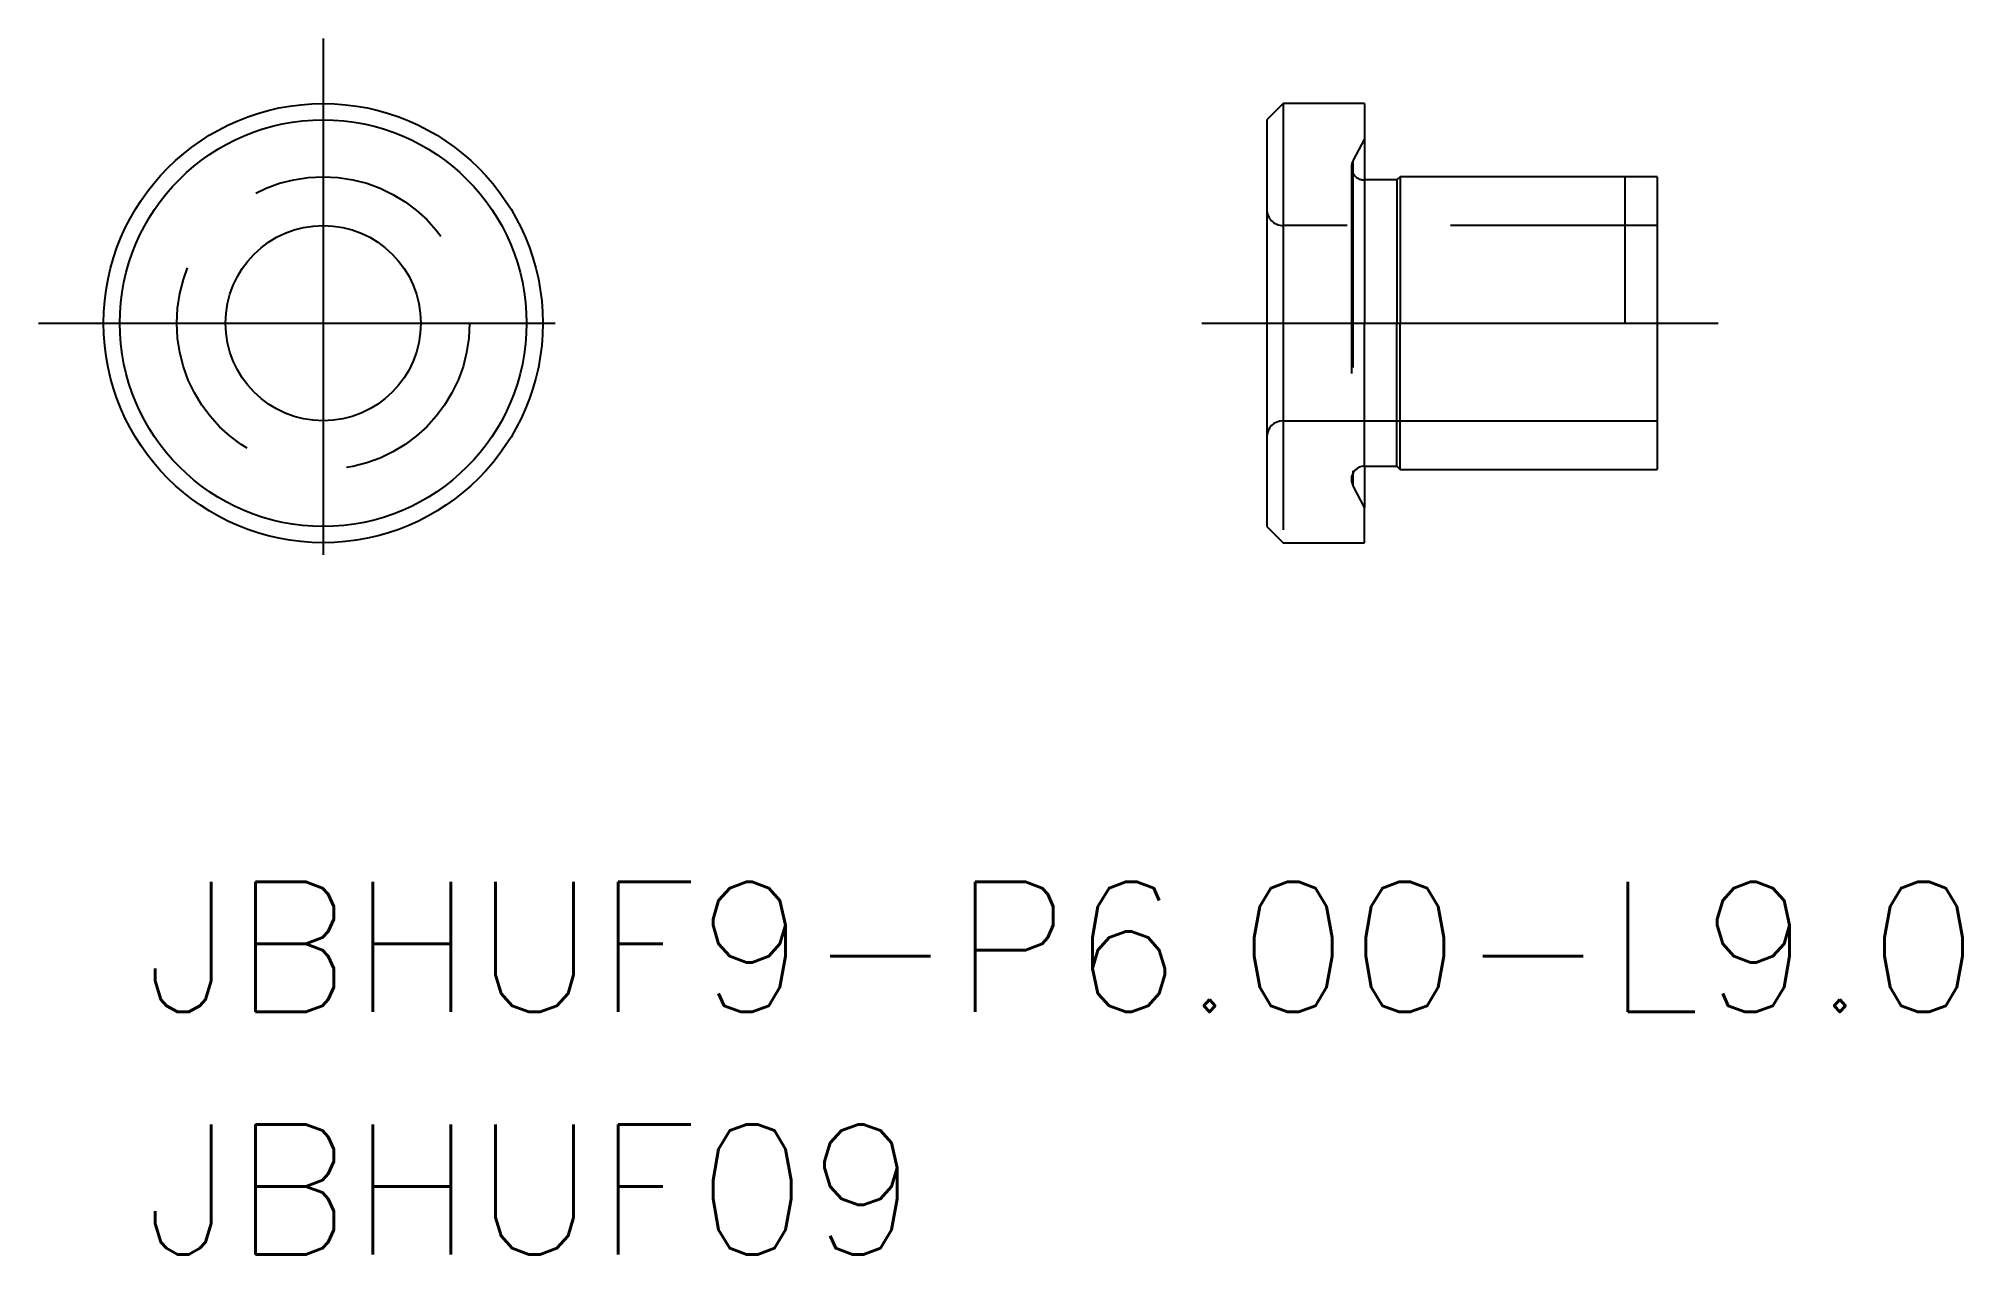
# Model space of a CAD drawing. Extents: x -2 to 57.1, y -11.6 to 25.8.
import ezdxf

# ---------------------------------------------------------------- set-up
doc = ezdxf.new("R2010")
doc.units = 0
doc.header["$LTSCALE"] = 0.5
doc.linetypes.add('CENTER', pattern=[50.8, 31.75, -6.35, 6.35, -6.35])
doc.linetypes.add('DASHED', pattern=[19.05, 12.7, -6.35])
for name, color, linetype in [('MSM_CENTER', 1, 'CENTER'), ('MSM_CONTINUOUS', 7, 'CONTINUOUS'), ('MSM_DASHED', 4, 'DASHED'), ('MSM_NARROW', 5, 'CONTINUOUS'), ('MSM_PART_NUMBER', 7, 'CONTINUOUS')]:
    doc.layers.add(name, color=color, linetype=linetype)
doc.styles.get("Standard").update_dxf_attribs({"font": 'txt.shx', "height": 3, "bigfont": 'bigfont.shx'})

msp = doc.modelspace()

# ---------------------------------------------------------------- linework, layer by layer
at = {"layer": 'MSM_CENTER', "linetype": 'CENTER'}
for p, q in [((6.75, 25.781), (6.75, 8.281)), ((-2, 17.031), (15.5, 17.031)), ((33.75, 17.031), (49.75, 17.031))]:
    msp.add_line(p, q, dxfattribs=at)
at = {"layer": 'MSM_CONTINUOUS'}
for p, q in [((36.25, 23.781), (35.75, 23.281)), ((38.75, 23.781), (36.25, 23.781)), ((36.25, 23.781), (36.25, 17.031)), ((38.75, 23.781), (38.75, 17.031)), ((35.75, 23.281), (35.75, 10.781)), ((39.75, 21.431), (38.75, 21.431)), ((39.85, 21.531), (39.75, 21.431)), ((39.75, 21.431), (39.75, 17.031)), ((47.75, 21.531), (39.85, 21.531)), ((39.85, 21.531), (39.85, 17.031)), ((47.75, 21.531), (47.75, 12.531)), ((36.25, 14.031), (47.75, 14.031)), ((38.75, 12.631), (39.75, 12.631)), ((38.75, 12.631), (38.75, 11.364)), ((39.75, 12.631), (39.85, 12.531)), ((39.85, 12.531), (47.75, 12.531)), ((38.75, 11.364), (38.395, 12.046)), ((38.75, 10.281), (38.75, 11.364)), ((35.75, 10.781), (36.25, 10.281)), ((36.25, 10.281), (38.75, 10.281))]:
    msp.add_line(p, q, dxfattribs=at)
at = {"layer": 'MSM_CONTINUOUS', "linetype": 'CONTINUOUS'}
for radius in [6.75, 3]:
    msp.add_circle((6.75, 17.031), radius, dxfattribs=at)
at = {"layer": 'MSM_CONTINUOUS'}
msp.add_circle((6.75, 17.031), 6.25, dxfattribs=at)
for centre, radius, start, end in [((36.25, 13.531), 0.5, 90, 180), ((38.75, 12.231), 0.4, 90, 180), ((38.75, 12.231), 0.4, 180, 207.5)]:
    msp.add_arc(centre, radius, start, end, dxfattribs=at)
at = {"layer": 'MSM_DASHED'}
for p, q in [((38.75, 22.697), (38.395, 22.015)), ((38.395, 22.015), (38.395, 12.046)), ((38.35, 21.831), (38.35, 12.231)), ((47.75, 20.031), (36.25, 20.031)), ((36.25, 17.031), (36.25, 10.281)), ((38.75, 12.631), (38.75, 17.031)), ((39.75, 12.631), (39.75, 17.031)), ((39.85, 12.531), (39.85, 17.031))]:
    msp.add_line(p, q, dxfattribs=at)
at = {"layer": 'MSM_DASHED', "linetype": 'DASHED'}
msp.add_circle((6.75, 17.031), 4.5, dxfattribs=at)
at = {"layer": 'MSM_DASHED'}
for centre, radius, start in [((38.75, 21.831), 0.4, 152.5), ((36.25, 20.531), 0.5, 180)]:
    msp.add_arc(centre, radius, start, 270, dxfattribs=at)
at = {"layer": 'MSM_NARROW'}
msp.add_line((46.75, 21.531), (46.75, 17.031), dxfattribs=at)

# ---------------------------------------------------------------- texts
at = {"layer": 'MSM_PART_NUMBER', "linetype": 'CONTINUOUS'}
for s, p in [('JBHUF9-P6.00-L9.0', (1.246, -4.141)), ('JBHUF09', (1.246, -11.596))]:
    msp.add_text(s, height=4, dxfattribs=at).set_placement(p)

doc.saveas('drawing.dxf')
